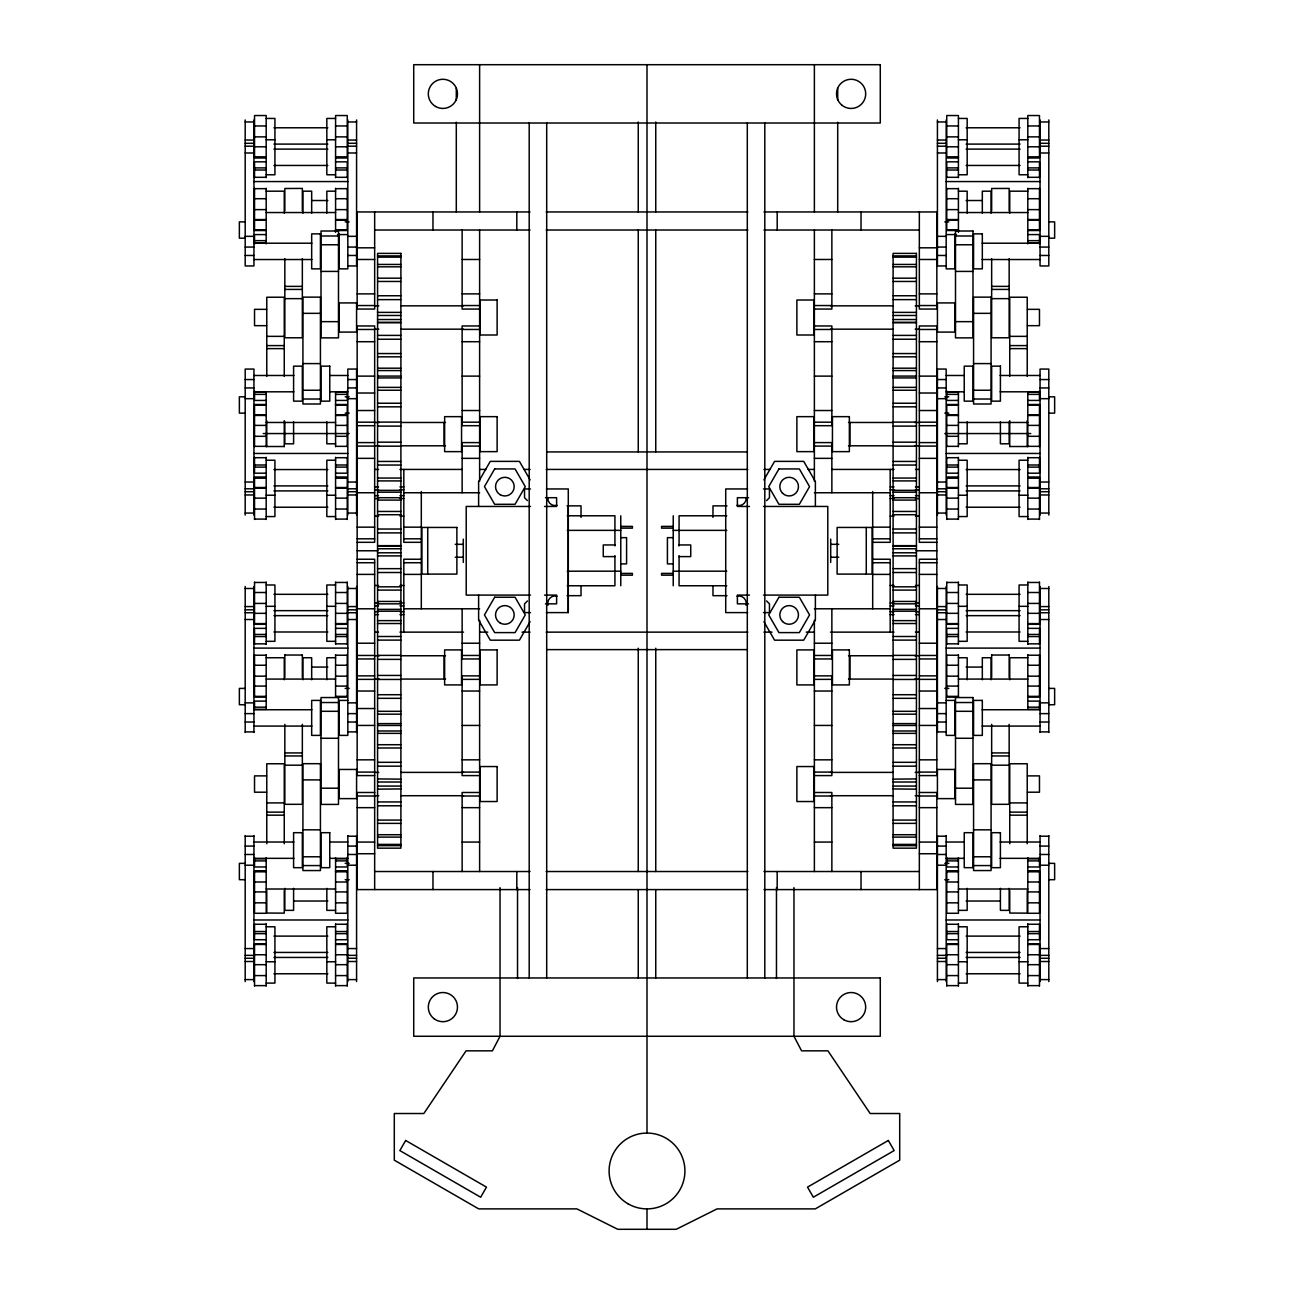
<?xml version="1.0" encoding="UTF-8"?>
<svg xmlns="http://www.w3.org/2000/svg" width="1294" height="1294" viewBox="0 0 1294 1294"><rect width="100%" height="100%" fill="white"/><g stroke="black" fill="none" stroke-linecap="round" stroke-linejoin="round"><path stroke-width="1.5" d="M546.408 612.596L568.276 612.596L568.276 488.954L546.408 488.954M530.119 621.654L519.428 640.174L490.28 640.174L478.618 619.972L478.618 595.094M763.881 479.896L774.572 461.376L803.72 461.376L815.382 481.578L815.382 506.455M527.451 600.934L524.539 603.845L524.539 612.596L530.491 612.596M766.549 500.616L769.461 497.705L769.461 488.954L763.509 488.954M266.192 118.45L274.926 118.45L274.926 174.771L266.192 174.771M335.583 118.45L326.832 118.45L326.832 174.771L335.583 174.771M958.417 118.45L967.168 118.45L967.168 174.771L958.417 174.771M1027.808 118.45L1019.074 118.45L1019.074 174.771L1027.808 174.771M245.197 121.96L253.947 121.96M347.827 121.96L356.578 121.96M937.422 121.96L946.173 121.96M1040.053 121.96L1048.803 121.96M254.53 125.955L266.192 125.955M335.583 125.955L347.245 125.955M946.755 125.955L958.417 125.955M1027.808 125.955L1039.47 125.955M273.924 127.782L327.851 127.782M966.149 127.782L1020.076 127.782M254.53 136.873L266.192 136.873M335.583 136.873L347.245 136.873M946.755 136.873L958.417 136.873M1027.808 136.873L1039.47 136.873M266.192 139.784L274.926 139.784M326.832 139.784L335.583 139.784M958.417 139.784L967.168 139.784M1019.074 139.784L1027.808 139.784M245.197 140.043L253.947 140.043M347.827 140.043L356.578 140.043M937.422 140.043L946.173 140.043M1040.053 140.043L1048.803 140.043M245.197 143.294L253.947 143.294M347.827 143.294L356.578 143.294M937.422 143.294L946.173 143.294M1040.053 143.294L1048.803 143.294M273.924 144.103L327.851 144.103M966.149 144.103L1020.076 144.103M245.197 146.19L253.947 146.19M347.827 146.19L356.578 146.19M937.422 146.19L946.173 146.19M1040.053 146.19L1048.803 146.19M254.53 146.804L266.192 146.804M335.583 146.804L347.245 146.804M946.755 146.804L958.417 146.804M1027.808 146.804L1039.47 146.804M273.924 149.117L327.851 149.117M966.149 149.117L1020.076 149.117M245.197 152.983L253.947 152.983M347.827 152.983L356.578 152.983M937.422 152.983L946.173 152.983M1040.053 152.983L1048.803 152.983M254.53 157.075L266.192 157.075M335.583 157.075L347.245 157.075M946.755 157.075L958.417 157.075M1027.808 157.075L1039.47 157.075M254.53 157.496L266.192 157.496M335.583 157.496L347.245 157.496M946.755 157.496L958.417 157.496M1027.808 157.496L1039.47 157.496M266.192 157.755L254.53 157.755L254.53 115.538L266.192 115.538L266.192 177.682M335.583 157.755L347.245 157.755L347.245 115.538L335.583 115.538L335.583 177.682M958.417 157.755L946.755 157.755L946.755 115.538L958.417 115.538L958.417 177.682M1027.808 157.755L1039.47 157.755L1039.47 115.538L1027.808 115.538L1027.808 177.682M266.192 161.831L254.53 161.831L254.53 177.682M335.583 161.831L347.245 161.831L347.245 177.682M958.417 161.831L946.755 161.831L946.755 177.682M1027.808 161.831L1039.47 161.831L1039.47 177.682M273.924 165.454L327.851 165.454M966.149 165.454L1020.076 165.454M254.53 167.896L266.192 167.896M335.583 167.896L347.245 167.896M946.755 167.896L958.417 167.896M1027.808 167.896L1039.47 167.896M254.53 170.015L266.192 170.015M335.583 170.015L347.245 170.015M946.755 170.015L958.417 170.015M1027.808 170.015L1039.47 170.015M254.53 177.31L266.192 177.31M335.583 177.31L347.245 177.31M946.755 177.31L958.417 177.31M1027.808 177.31L1039.47 177.31M253.947 181.564L347.827 181.564M946.173 181.564L1040.053 181.564M254.53 188.665L266.192 188.665M335.583 188.665L347.245 188.665M946.755 188.665L958.417 188.665M1027.808 188.665L1039.47 188.665M266.192 191.189L284.259 191.189L284.259 213.219M335.583 191.189L326.832 191.189L326.832 213.219M958.417 191.189L967.168 191.189L967.168 213.219M1027.808 191.189L1009.741 191.189L1009.741 213.219M254.53 198.71L266.192 198.71M335.583 198.71L347.245 198.71M946.755 198.71L958.417 198.71M1027.808 198.71L1039.47 198.71M311.87 200.521L327.851 200.521M966.149 200.521L982.13 200.521M254.53 209.628L266.192 209.628M335.583 209.628L347.245 209.628M946.755 209.628L958.417 209.628M1027.808 209.628L1039.47 209.628M530.039 211.957L357.16 211.957L357.16 309.056L374.662 309.056L374.662 211.957M546.181 211.957L747.819 211.957M763.961 211.957L936.84 211.957L936.84 309.056L919.338 309.056L919.338 211.957M266.192 212.54L335.583 212.54M958.417 212.54L1027.808 212.54M254.53 219.559L266.192 219.559M335.583 219.559L347.245 219.559M946.755 219.559L958.417 219.559M1027.808 219.559L1039.47 219.559M254.53 220.239L266.192 220.239M335.583 220.239L347.245 220.239M946.755 220.239L958.417 220.239M1027.808 220.239L1039.47 220.239M245.359 221.872L239.358 221.872L239.358 238.193L245.359 238.193M345.175 221.872L349.17 221.872M944.83 221.872L948.826 221.872M1048.641 221.872L1054.642 221.872L1054.642 238.193L1048.641 238.193M254.53 229.814L266.192 229.814M335.583 229.814L347.245 229.814M374.662 230.025L530.039 230.025M546.181 230.025L747.819 230.025M763.961 230.025L919.338 230.025M946.755 229.814L958.417 229.814M1027.808 229.814L1039.47 229.814M254.53 230.235L266.192 230.235M335.583 230.235L347.245 230.235M946.755 230.235L958.417 230.235M1027.808 230.235L1039.47 230.235M266.192 230.51L254.53 230.51L254.53 188.293M335.583 230.51L347.245 230.51L347.245 188.293M958.417 230.51L946.755 230.51L946.755 188.293M1027.808 230.51L1039.47 230.51L1039.47 188.293M266.192 234.586L254.53 234.586L254.53 244.113M337.524 234.586L347.245 234.586M946.755 234.586L956.476 234.586M1027.808 234.586L1039.47 234.586L1039.47 244.113M321.009 235.993L338.494 235.993M955.506 235.993L972.991 235.993M245.197 236.333L253.947 236.333M347.827 236.333L356.578 236.333M937.422 236.333L946.173 236.333M1040.053 236.333L1048.803 236.333M254.53 240.652L266.192 240.652M1027.808 240.652L1039.47 240.652M254.53 242.754L266.192 242.754M1027.808 242.754L1039.47 242.754M253.947 243.207L311.87 243.207M982.13 243.207L1040.053 243.207M321.009 244.776L338.494 244.76M955.506 244.776L972.991 244.76M245.197 247.073L253.947 247.073M347.827 247.073L356.578 247.073M937.422 247.073L946.173 247.073M1040.053 247.073L1048.803 247.073M357.16 247.817L374.662 247.817M919.338 247.817L936.84 247.817M245.197 255.468L253.947 255.468M347.827 255.468L356.578 255.468M937.422 255.468L946.173 255.468M1040.053 255.468L1048.803 255.468M377.573 255.905L400.897 255.905M893.103 255.905L916.427 255.905M377.573 257.15L400.897 257.15M893.103 257.15L916.427 257.15M253.947 259.528L311.87 259.528M357.16 259.479L374.662 259.479M462.136 259.479L479.621 259.479M814.379 259.479L831.864 259.479M919.338 259.479L936.84 259.479M982.13 259.528L1040.053 259.528M377.573 264.445L400.897 264.445M893.103 264.445L916.427 264.445M347.827 265.949L356.578 265.949L356.578 119.954M946.173 265.949L937.422 265.949L937.422 119.954M377.573 266.823L400.897 266.823M893.103 266.823L916.427 266.823M321.009 271.416L338.494 271.416M955.506 271.416L972.991 271.416M377.573 278.178L400.897 278.178M893.103 278.178L916.427 278.178M377.573 281.461L400.897 281.461M893.103 281.461L916.427 281.461M284.842 286.378L302.343 286.378M991.657 286.378L1009.158 286.378M284.842 289.419L302.343 289.419M991.657 289.419L1009.158 289.419M357.16 293.884L374.662 293.884M462.136 293.884L479.621 293.884M814.379 293.884L831.864 293.884M919.338 293.884L936.84 293.884M377.573 295.76L400.897 295.76M893.103 295.76L916.427 295.76M284.842 298.639L302.343 298.639M991.657 298.639L1009.158 298.639M377.573 299.626L400.897 299.626M893.103 299.626L916.427 299.626M357.16 305.546L374.662 305.546M462.136 305.546L479.621 305.546M814.379 305.546L831.864 305.546M919.338 305.546L936.84 305.546M374.726 305.837L378.77 305.837M400.962 305.837L463.495 305.837M830.505 305.837L893.038 305.837M915.23 305.837L919.274 305.837M479.621 309.056L462.136 309.056L462.136 230.025M814.379 309.056L831.864 309.056L831.864 230.025M266.596 309.347L254.53 309.347L254.53 325.667L266.596 325.667M1027.404 309.347L1039.47 309.347L1039.47 325.667L1027.404 325.667M377.573 312.388L400.897 312.388M893.103 312.388L916.427 312.388M302.925 313.342L320.427 313.342M973.573 313.342L991.075 313.342M377.573 315.477L400.897 315.477M893.103 315.477L916.427 315.477M377.573 319.537L400.897 319.537M893.103 319.537L916.427 319.537M321.009 321.656L338.494 321.656M955.506 321.656L972.991 321.656M377.573 322.4L400.897 322.4M893.103 322.4L916.427 322.4M377.573 322.627L400.897 322.627M893.103 322.627L916.427 322.627M479.621 325.959L462.136 325.959L462.136 425.694L479.621 425.694M814.379 325.959L831.864 325.959L831.864 425.694L814.379 425.694M374.726 329.177L378.77 329.177M400.962 329.177L463.495 329.177M830.505 329.177L893.038 329.177M915.23 329.177L919.274 329.177M357.16 329.469L374.662 329.469M462.136 329.469L479.621 329.469M814.379 329.469L831.864 329.469M919.338 329.469L936.84 329.469M377.573 335.389L400.897 335.389M893.103 335.389L916.427 335.389M266.774 336.359L284.259 336.359M1009.741 336.359L1027.226 336.359M377.573 339.238L400.897 339.238M893.103 339.238L916.427 339.238M357.16 341.713L374.662 341.713M462.136 341.713L479.621 341.713M814.379 341.713L831.864 341.713M919.338 341.713L936.84 341.713M266.774 345.595L284.259 345.595M1009.741 345.595L1027.226 345.595M266.774 348.62L284.259 348.62M1009.741 348.62L1027.226 348.62M377.573 353.553L400.897 353.553M893.103 353.553L916.427 353.553M377.573 356.837L400.897 356.837M893.103 356.837L916.427 356.837M302.925 363.598L320.427 363.598M973.573 363.598L991.075 363.598M377.573 368.192L400.897 368.192M893.103 368.192L916.427 368.192M377.573 370.569L400.897 370.569M893.103 370.569L916.427 370.569M253.947 375.486L293.9 375.486M329.857 375.486L347.827 375.486M946.173 375.486L964.143 375.486M1000.1 375.486L1040.053 375.486M357.16 376.117L374.662 376.117M377.573 376.085L400.897 376.085M462.136 376.117L479.621 376.117M814.379 376.117L831.864 376.117M893.103 376.085L916.427 376.085M919.338 376.117L936.84 376.117M377.573 377.929L400.897 377.929M893.103 377.929L916.427 377.929M245.197 379.546L253.947 379.546M347.827 379.546L356.578 379.546M937.422 379.546L946.173 379.546M1040.053 379.546L1048.803 379.546M377.573 387.375L400.897 387.375M893.103 387.375L916.427 387.375M245.197 387.941L253.947 387.941M347.827 387.941L356.578 387.941M937.422 387.941L946.173 387.941M1040.053 387.941L1048.803 387.941M302.925 390.238L320.427 390.254M377.573 390.238L400.897 390.238M893.103 390.238L916.427 390.238M973.573 390.254L991.075 390.238M253.947 391.807L293.9 391.807M329.857 391.807L347.827 391.807M946.173 391.807L964.143 391.807M1000.1 391.807L1040.053 391.807M254.53 392.26L266.192 392.26L266.192 446.721M347.245 392.26L335.583 392.26L335.583 446.721M946.755 392.26L958.417 392.26L958.417 446.721M1039.47 392.26L1027.808 392.26L1027.808 446.721M357.16 393.02L374.662 393.02M919.338 393.02L936.84 393.02M254.53 394.363L266.192 394.363M335.583 394.363L347.245 394.363M946.755 394.363L958.417 394.363M1027.808 394.363L1039.47 394.363M245.359 396.821L239.358 396.821L239.358 413.142L245.359 413.142M345.175 396.821L349.17 396.821M944.83 396.821L948.826 396.821M1048.641 396.821L1054.642 396.821L1054.642 413.142L1048.641 413.142M245.197 398.681L253.947 398.681M347.827 398.681L356.578 398.681M937.422 398.681L946.173 398.681M1040.053 398.681L1048.803 398.681M302.925 399.021L320.427 399.021M973.573 399.021L991.075 399.021M266.192 400.428L254.53 400.428L254.53 390.901M335.583 400.428L347.245 400.428L347.245 390.901M958.417 400.428L946.755 400.428L946.755 390.901M1027.808 400.428L1039.47 400.428L1039.47 390.901M377.573 403.227L400.897 403.227M893.103 403.227L916.427 403.227M266.192 404.504L254.53 404.504L254.53 446.721M335.583 404.504L347.245 404.504L347.245 446.721M958.417 404.504L946.755 404.504L946.755 446.721M1027.808 404.504L1039.47 404.504L1039.47 446.721M254.53 404.779L266.192 404.779M335.583 404.779L347.245 404.779M946.755 404.779L958.417 404.779M1027.808 404.779L1039.47 404.779M254.53 405.184L266.192 405.184M335.583 405.184L347.245 405.184M946.755 405.184L958.417 405.184M1027.808 405.184L1039.47 405.184M377.573 406.834L400.897 406.834M893.103 406.834L916.427 406.834M357.16 410.522L374.662 410.522M462.136 410.522L479.621 410.522M814.379 410.522L831.864 410.522M919.338 410.522L936.84 410.522M345.175 413.142L349.17 413.142M944.83 413.142L948.826 413.142M254.53 414.776L266.192 414.776M335.583 414.776L347.245 414.776M946.755 414.776L958.417 414.776M1027.808 414.776L1039.47 414.776M254.53 415.455L266.192 415.455M335.583 415.455L347.245 415.455M946.755 415.455L958.417 415.455M1027.808 415.455L1039.47 415.455M357.16 422.184L374.662 422.184M377.573 422.103L400.897 422.103M462.136 422.184L479.621 422.184M814.379 422.184L831.864 422.184M893.103 422.103L916.427 422.103M919.338 422.184L936.84 422.184M266.192 422.475L335.583 422.475M375.228 422.475L379.239 422.475M401.334 422.475L445.492 422.475M848.508 422.475L892.666 422.475M914.761 422.475L918.772 422.475M958.417 422.475L1027.808 422.475M254.53 425.386L266.192 425.386M335.583 425.386L347.245 425.386M946.755 425.386L958.417 425.386M1027.808 425.386L1039.47 425.386M357.16 425.694L374.662 425.694M919.338 425.694L936.84 425.694M377.573 426.114L400.897 426.114M893.103 426.114L916.427 426.114M263.264 433.555L349.17 433.555M944.83 433.555L1030.736 433.555M254.53 436.304L266.192 436.304M335.583 436.304L347.245 436.304M946.755 436.304L958.417 436.304M1027.808 436.304L1039.47 436.304M377.573 442.176L400.897 442.176M893.103 442.176L916.427 442.176M357.16 442.597L374.662 442.597M479.621 442.597L462.136 442.597L462.136 492.755M814.379 442.597L831.864 442.597L831.864 492.755M919.338 442.597L936.84 442.597M335.583 443.81L326.832 443.81L326.832 421.795M958.417 443.81L967.168 443.81L967.168 421.795M375.228 445.799L379.239 445.799M401.334 445.799L445.492 445.799M848.508 445.799L892.666 445.799M914.761 445.799L918.772 445.799M357.16 446.09L374.662 446.09M377.573 446.171L400.897 446.171M462.136 446.09L479.621 446.09M814.379 446.09L831.864 446.09M893.103 446.171L916.427 446.171M919.338 446.09L936.84 446.09M254.53 446.349L266.192 446.349M266.774 446.511L284.259 446.511M335.583 446.349L347.245 446.349M946.755 446.349L958.417 446.349M1009.741 446.511L1027.226 446.511M1027.808 446.349L1039.47 446.349M546.699 451.929L747.301 451.929M253.947 453.45L347.827 453.45M946.173 453.45L1040.053 453.45M254.53 457.704L266.192 457.704M335.583 457.704L347.245 457.704M946.755 457.704L958.417 457.704M1027.808 457.704L1039.47 457.704M357.16 458.351L374.662 458.351M462.136 458.351L479.621 458.351M814.379 458.351L831.864 458.351M919.338 458.351L936.84 458.351M266.192 460.227L274.926 460.227L274.926 516.565L266.192 516.565M335.583 460.227L326.832 460.227L326.832 516.565L335.583 516.565M958.417 460.227L967.168 460.227L967.168 516.565L958.417 516.565M1027.808 460.227L1019.074 460.227L1019.074 516.565L1027.808 516.565M377.573 461.44L400.897 461.44M893.103 461.44L916.427 461.44M254.53 464.999L266.192 464.999M335.583 464.999L347.245 464.999M377.573 465.047L400.897 465.047M893.103 465.047L916.427 465.047M946.755 464.999L958.417 464.999M1027.808 464.999L1039.47 464.999M254.53 467.118L266.192 467.118M335.583 467.118L347.245 467.118M946.755 467.118L958.417 467.118M1027.808 467.118L1039.47 467.118M374.662 469.431L378.544 469.431M399.927 469.431L462.136 469.431M479.751 469.431L485.8 469.431M524.086 469.431L530.119 469.431M546.246 469.431L747.754 469.431M763.881 469.431L769.914 469.431M808.2 469.431L814.249 469.431M831.864 469.431L894.073 469.431M915.456 469.431L919.338 469.431M273.924 469.56L327.851 469.56M966.149 469.56L1020.076 469.56M266.192 473.183L254.53 473.183L254.53 457.332M335.583 473.183L347.245 473.183L347.245 457.332M958.417 473.183L946.755 473.183L946.755 457.332M1027.808 473.183L1039.47 473.183L1039.47 457.332M266.192 477.243L254.53 477.243L254.53 519.476M335.583 477.243L347.245 477.243L347.245 519.476M958.417 477.243L946.755 477.243L946.755 519.476M1027.808 477.243L1039.47 477.243L1039.47 519.476M254.53 477.518L266.192 477.518M335.583 477.518L347.245 477.518M946.755 477.518L958.417 477.518M1027.808 477.518L1039.47 477.518M254.53 477.939L266.192 477.939M335.583 477.939L347.245 477.939M377.573 478.052L400.897 478.052M893.103 478.052L916.427 478.052M946.755 477.939L958.417 477.939M1027.808 477.939L1039.47 477.939M377.573 480.915L400.897 480.915M893.103 480.915L916.427 480.915M245.197 482.031L253.947 482.031M347.827 482.031L356.578 482.031M937.422 482.031L946.173 482.031M1040.053 482.031L1048.803 482.031M273.924 485.897L327.851 485.897M966.149 485.897L1020.076 485.897M374.662 486.916L378.544 486.916M399.927 486.916L403.809 486.916M890.191 486.916L894.073 486.916M915.456 486.916L919.338 486.916M254.53 487.514L266.192 487.514M335.583 487.514L347.245 487.514M946.755 487.514L958.417 487.514M1027.808 487.514L1039.47 487.514M254.53 488.21L266.192 488.21M335.583 488.21L347.245 488.21M946.755 488.21L958.417 488.21M1027.808 488.21L1039.47 488.21M245.197 488.808L253.947 488.808M347.827 488.808L356.578 488.808M937.422 488.808L946.173 488.808M1040.053 488.808L1048.803 488.808M530.491 488.954L524.539 488.954L524.539 497.705L527.451 500.616M747.592 488.954L725.724 488.954L725.724 612.596L747.592 612.596M374.662 489.828L378.544 489.828M399.927 489.828L403.809 489.828M890.191 489.828L894.073 489.828M915.456 489.828L919.338 489.828M377.573 490.345L400.897 490.345M893.103 490.345L916.427 490.345M273.924 490.911L327.851 490.911M966.149 490.911L1020.076 490.911M245.197 491.72L253.947 491.72M347.827 491.72L356.578 491.72M937.422 491.72L946.173 491.72M1040.053 491.72L1048.803 491.72M377.573 492.189L400.897 492.189M893.103 492.189L916.427 492.189M357.16 492.755L374.662 492.755M403.809 492.755L479.621 492.755M814.379 492.755L890.191 492.755M919.338 492.755L936.84 492.755M245.197 494.971L253.947 494.971M347.827 494.971L356.578 494.971M937.422 494.971L946.173 494.971M1040.053 494.971L1048.803 494.971M266.192 495.23L274.926 495.23M326.832 495.23L335.583 495.23M958.417 495.23L967.168 495.23M1019.074 495.23L1027.808 495.23M374.662 495.667L378.544 495.667M399.927 495.667L403.809 495.667M890.191 495.667L894.073 495.667M915.456 495.667L919.338 495.667M377.573 497.721L400.897 497.721M545.47 497.705L556.614 497.705L556.614 506.455L544.548 506.455M748.53 497.705L737.386 497.705L737.386 506.455L749.452 506.455M893.103 497.721L916.427 497.721M254.53 498.141L266.192 498.141M335.583 498.141L347.245 498.141M946.755 498.141L958.417 498.141M1027.808 498.141L1039.47 498.141M374.662 498.578L378.544 498.578M399.927 498.578L403.809 498.578M890.191 498.578L894.073 498.578M915.456 498.578L919.338 498.578M377.573 500.099L400.897 500.099M893.103 500.099L916.427 500.099M567.015 505.873L581.022 505.873L581.022 517.374M726.985 505.873L712.978 505.873L712.978 517.374M530.491 506.455L466.212 506.455L466.212 595.094L530.491 595.094M763.509 506.455L827.788 506.455L827.788 595.094L763.509 595.094M273.924 507.232L327.851 507.232M966.149 507.232L1020.076 507.232M254.53 509.043L266.192 509.043M335.583 509.043L347.245 509.043M946.755 509.043L958.417 509.043M1027.808 509.043L1039.47 509.043M377.573 511.453L400.897 511.453M893.103 511.453L916.427 511.453M245.197 513.055L253.947 513.055M347.827 513.055L356.578 513.055M937.422 513.055L946.173 513.055M1040.053 513.055L1048.803 513.055M377.573 514.721L400.897 514.721M893.103 514.721L916.427 514.721M567.273 515.788L614.925 515.788L614.925 545.922M726.727 515.788L679.075 515.788L679.075 545.922M374.662 516.08L378.544 516.08M399.927 516.08L403.809 516.08M890.191 516.08L894.073 516.08M915.456 516.08L919.338 516.08M254.53 519.088L266.192 519.088M335.583 519.088L347.245 519.088M946.755 519.088L958.417 519.088M1027.808 519.088L1039.47 519.088M620.764 526.399L632.426 526.399L632.426 528.146L620.764 528.146M673.236 526.399L661.574 526.399L661.574 528.146L673.236 528.146M357.16 527.159L374.662 527.159M403.809 527.159L421.31 527.159M872.69 527.159L890.191 527.159M919.338 527.159L936.84 527.159M377.573 529.036L400.897 529.036M893.103 529.036L916.427 529.036M567.273 530.362L620.764 530.362M673.236 530.362L726.727 530.362M377.573 532.885L400.897 532.885M893.103 532.885L916.427 532.885M620.764 537.657L626.587 537.657L626.587 563.893L620.764 563.893M673.236 537.657L667.413 537.657L667.413 563.893L673.236 563.893M357.16 538.822L374.662 538.822M403.809 538.822L421.31 538.822M872.69 538.822L890.191 538.822M919.338 538.822L936.84 538.822M357.16 542.315L374.662 542.315L374.662 325.959L357.16 325.959L357.16 775.591L374.662 775.591M421.31 542.315L403.809 542.315L403.809 469.431M872.69 542.315L890.191 542.315L890.191 469.431M936.84 542.315L919.338 542.315L919.338 325.959L936.84 325.959L936.84 775.591L919.338 775.591M455.229 544.321L463.301 544.321M830.699 544.321L838.771 544.321M614.925 544.952L603.263 544.952L603.263 556.614L614.925 556.614M679.075 544.952L690.737 544.952L690.737 556.614L679.075 556.614M377.573 545.664L400.897 545.664M893.103 545.664L916.427 545.664M377.573 545.874L400.897 545.874M893.103 545.874L916.427 545.874M377.573 548.753L400.897 548.753M893.103 548.753L916.427 548.753M357.16 550.775L378.01 550.775M915.99 550.775L936.84 550.775M377.573 552.797L400.897 552.797M893.103 552.797L916.427 552.797M377.573 555.902L400.897 555.902M893.103 555.902L916.427 555.902M455.229 557.229L463.301 557.229M830.699 557.229L838.771 557.229M357.16 559.234L374.662 559.234L374.662 889.593M421.31 559.234L403.809 559.234L403.809 632.135M872.69 559.234L890.191 559.234L890.191 632.135M936.84 559.234L919.338 559.234L919.338 889.593M357.16 562.728L374.662 562.728M403.809 562.728L421.31 562.728M872.69 562.728L890.191 562.728M919.338 562.728L936.84 562.728M377.573 568.664L400.897 568.664M893.103 568.664L916.427 568.664M567.273 571.188L620.764 571.188M673.236 571.188L726.727 571.188M377.573 572.514L400.897 572.514M893.103 572.514L916.427 572.514M620.764 573.404L632.426 573.404L632.426 575.167L620.764 575.167M673.236 573.404L661.574 573.404L661.574 575.167L673.236 575.167M357.16 574.39L374.662 574.39M403.809 574.39L421.31 574.39M872.69 574.39L890.191 574.39M919.338 574.39L936.84 574.39M254.53 582.462L266.192 582.462M335.583 582.462L347.245 582.462M946.755 582.462L958.417 582.462M1027.808 582.462L1039.47 582.462M266.192 584.985L274.926 584.985L274.926 641.323L266.192 641.323M335.583 584.985L326.832 584.985L326.832 641.323L335.583 641.323M958.417 584.985L967.168 584.985L967.168 641.323L958.417 641.323M1027.808 584.985L1019.074 584.985L1019.074 641.323L1027.808 641.323M374.662 585.47L378.544 585.47M399.927 585.47L403.809 585.47M890.191 585.47L894.073 585.47M915.456 585.47L919.338 585.47M567.273 585.761L614.925 585.761L614.925 555.644M726.727 585.761L679.075 585.761L679.075 555.644M377.573 586.829L400.897 586.829M893.103 586.829L916.427 586.829M245.197 588.495L253.947 588.495M347.827 588.495L356.578 588.495M937.422 588.495L946.173 588.495M1040.053 588.495L1048.803 588.495M377.573 590.096L400.897 590.096M893.103 590.096L916.427 590.096M254.53 592.506L266.192 592.506M335.583 592.506L347.245 592.506M946.755 592.506L958.417 592.506M1027.808 592.506L1039.47 592.506M273.924 594.318L327.851 594.318M966.149 594.318L1020.076 594.318M544.548 595.094L556.614 595.094L556.614 603.845L545.47 603.845M749.452 595.094L737.386 595.094L737.386 603.845L748.53 603.845M567.015 595.677L581.022 595.677L581.022 586.101M726.985 595.677L712.978 595.677L712.978 586.101M377.573 601.451L400.897 601.451M893.103 601.451L916.427 601.451M374.662 602.972L378.544 602.972M399.927 602.972L403.809 602.972M890.191 602.972L894.073 602.972M915.456 602.972L919.338 602.972M254.53 603.425L266.192 603.425M335.583 603.425L347.245 603.425M946.755 603.425L958.417 603.425M1027.808 603.425L1039.47 603.425M377.573 603.845L400.897 603.845M893.103 603.845L916.427 603.845M374.662 605.883L378.544 605.883M399.927 605.883L403.809 605.883M890.191 605.883L894.073 605.883M915.456 605.883L919.338 605.883M266.192 606.32L274.926 606.32M326.832 606.32L335.583 606.32M958.417 606.32L967.168 606.32M1019.074 606.32L1027.808 606.32M245.197 606.579L253.947 606.579M347.827 606.579L356.578 606.579M937.422 606.579L946.173 606.579M1040.053 606.579L1048.803 606.579M357.16 608.795L374.662 608.795M403.809 608.795L479.621 608.795M814.379 608.795L890.191 608.795M919.338 608.795L936.84 608.795M377.573 609.361L400.897 609.361M893.103 609.361L916.427 609.361M245.197 609.83L253.947 609.83M347.827 609.83L356.578 609.83M937.422 609.83L946.173 609.83M1040.053 609.83L1048.803 609.83M273.924 610.655L327.851 610.655M966.149 610.655L1020.076 610.655M377.573 611.205L400.897 611.205M893.103 611.205L916.427 611.205M374.662 611.722L378.544 611.722M399.927 611.722L403.809 611.722M890.191 611.722L894.073 611.722M915.456 611.722L919.338 611.722M245.197 612.741L253.947 612.741M347.827 612.741L356.578 612.741M763.509 612.596L769.461 612.596L769.461 603.845L766.549 600.934M937.422 612.741L946.173 612.741M1040.053 612.741L1048.803 612.741M254.53 613.34L266.192 613.34M335.583 613.34L347.245 613.34M946.755 613.34L958.417 613.34M1027.808 613.34L1039.47 613.34M374.662 614.634L378.544 614.634M399.927 614.634L403.809 614.634M890.191 614.634L894.073 614.634M915.456 614.634L919.338 614.634M273.924 615.653L327.851 615.653M966.149 615.653L1020.076 615.653M245.197 619.519L253.947 619.519M347.827 619.519L356.578 619.519M937.422 619.519L946.173 619.519M1040.053 619.519L1048.803 619.519M377.573 620.635L400.897 620.635M893.103 620.635L916.427 620.635M254.53 623.611L266.192 623.611M335.583 623.611L347.245 623.611M377.573 623.514L400.897 623.514M893.103 623.514L916.427 623.514M946.755 623.611L958.417 623.611M1027.808 623.611L1039.47 623.611M254.53 624.032L266.192 624.032M335.583 624.032L347.245 624.032M946.755 624.032L958.417 624.032M1027.808 624.032L1039.47 624.032M266.192 624.306L254.53 624.306L254.53 582.074M335.583 624.306L347.245 624.306L347.245 582.074M958.417 624.306L946.755 624.306L946.755 582.074M1027.808 624.306L1039.47 624.306L1039.47 582.074M266.192 628.366L254.53 628.366L254.53 644.234M335.583 628.366L347.245 628.366L347.245 644.234M958.417 628.366L946.755 628.366L946.755 644.234M1027.808 628.366L1039.47 628.366L1039.47 644.234M273.924 631.99L327.851 631.99M966.149 631.99L1020.076 631.99M374.662 632.135L378.544 632.135M399.927 632.135L463.543 632.135M479.621 632.135L487.806 632.135M521.983 632.135L530.119 632.135M546.181 632.135L747.819 632.135M763.881 632.135L772.017 632.135M806.194 632.135L814.379 632.135M830.457 632.135L894.073 632.135M915.456 632.135L919.338 632.135M254.53 634.448L266.192 634.448M335.583 634.448L347.245 634.448M946.755 634.448L958.417 634.448M1027.808 634.448L1039.47 634.448M254.53 636.551L266.192 636.551M335.583 636.551L347.245 636.551M377.573 636.502L400.897 636.502M893.103 636.502L916.427 636.502M946.755 636.551L958.417 636.551M1027.808 636.551L1039.47 636.551M377.573 640.109L400.897 640.109M893.103 640.109L916.427 640.109M357.16 643.215L374.662 643.215M462.136 643.215L479.621 643.215M814.379 643.215L831.864 643.215M919.338 643.215L936.84 643.215M254.53 643.846L266.192 643.846M335.583 643.846L347.245 643.846M946.755 643.846L958.417 643.846M1027.808 643.846L1039.47 643.846M253.947 648.1L347.827 648.1M946.173 648.1L1040.053 648.1M546.699 649.62L747.301 649.62M284.842 655.039L302.343 655.039M991.657 655.039L1009.158 655.039M254.53 655.217L266.192 655.217M335.583 655.217L347.245 655.217M377.573 655.379L400.897 655.379M893.103 655.379L916.427 655.379M946.755 655.217L958.417 655.217M1027.808 655.217L1039.47 655.217M357.16 655.46L374.662 655.46M462.136 655.46L479.621 655.46M814.379 655.46L831.864 655.46M919.338 655.46L936.84 655.46M375.228 655.751L379.239 655.751M401.334 655.751L445.492 655.751M848.508 655.751L892.666 655.751M914.761 655.751L918.772 655.751M266.192 657.74L284.259 657.74L284.259 679.754M335.583 657.74L326.832 657.74L326.832 679.754M958.417 657.74L967.168 657.74L967.168 679.754M1027.808 657.74L1009.741 657.74L1009.741 679.754M357.16 658.953L374.662 658.953M479.621 658.953L462.136 658.953L462.136 608.795M814.379 658.953L831.864 658.953L831.864 608.795M919.338 658.953L936.84 658.953M377.573 659.374L400.897 659.374M893.103 659.374L916.427 659.374M254.53 665.245L266.192 665.245M335.583 665.245L347.245 665.245M946.755 665.245L958.417 665.245M1027.808 665.245L1039.47 665.245M311.87 667.073L327.851 667.073M966.149 667.073L982.13 667.073M377.573 675.436L400.897 675.436M893.103 675.436L916.427 675.436M357.16 675.872L374.662 675.872M479.621 675.872L462.136 675.872L462.136 775.591L479.621 775.591M814.379 675.872L831.864 675.872L831.864 775.591L814.379 775.591M919.338 675.872L936.84 675.872M254.53 676.164L266.192 676.164M335.583 676.164L347.245 676.164M946.755 676.164L958.417 676.164M1027.808 676.164L1039.47 676.164M266.192 679.075L335.583 679.075M375.228 679.075L379.239 679.075M401.334 679.075L445.492 679.075M848.508 679.075L892.666 679.075M914.761 679.075L918.772 679.075M958.417 679.075L1027.808 679.075M357.16 679.366L374.662 679.366M377.573 679.447L400.897 679.447M462.136 679.366L479.621 679.366M814.379 679.366L831.864 679.366M893.103 679.447L916.427 679.447M919.338 679.366L936.84 679.366M254.53 686.095L266.192 686.095M335.583 686.095L347.245 686.095M946.755 686.095L958.417 686.095M1027.808 686.095L1039.47 686.095M245.359 688.408L239.358 688.408L239.358 704.729L245.359 704.729M345.175 688.408L349.17 688.408M944.83 688.408L948.826 688.408M1048.641 688.408L1054.642 688.408L1054.642 704.729L1048.641 704.729M357.16 691.028L374.662 691.028M462.136 691.028L479.621 691.028M814.379 691.028L831.864 691.028M919.338 691.028L936.84 691.028M377.573 694.716L400.897 694.716M893.103 694.716L916.427 694.716M254.53 696.366L266.192 696.366M335.583 696.366L347.245 696.366M946.755 696.366L958.417 696.366M1027.808 696.366L1039.47 696.366M266.192 697.045L254.53 697.045L254.53 654.829M1027.808 697.045L1039.47 697.045L1039.47 654.829M377.573 698.323L400.897 698.323M893.103 698.323L916.427 698.323M347.827 700.41L339.077 700.41L339.077 735.396L347.827 735.396L347.827 586.489M946.173 700.41L954.923 700.41L954.923 735.396L946.173 735.396L946.173 586.489M266.192 701.122L254.53 701.122L254.53 709.306L266.192 709.306L266.192 654.829M1027.808 701.122L1039.47 701.122L1039.47 709.306L1027.808 709.306L1027.808 654.829M321.009 702.529L338.494 702.529M955.506 702.529L972.991 702.529M245.197 702.868L253.947 702.868M347.827 702.868L356.578 702.868M937.422 702.868L946.173 702.868M1040.053 702.868L1048.803 702.868M254.53 707.187L266.192 707.187M1027.808 707.187L1039.47 707.187M357.16 708.53L374.662 708.53M919.338 708.53L936.84 708.53M253.947 709.743L311.87 709.743M982.13 709.743L1040.053 709.743M321.009 711.296L338.494 711.312M377.573 711.312L400.897 711.312M893.103 711.312L916.427 711.312M955.506 711.296L972.991 711.312M245.197 713.625L253.947 713.625M347.827 713.625L356.578 713.625M937.422 713.625L946.173 713.625M1040.053 713.625L1048.803 713.625M377.573 714.175L400.897 714.175M893.103 714.175L916.427 714.175M245.197 722.02L253.947 722.02M347.827 722.02L356.578 722.02M937.422 722.02L946.173 722.02M1040.053 722.02L1048.803 722.02M377.573 723.621L400.897 723.621M893.103 723.621L916.427 723.621M357.16 725.433L374.662 725.433M377.573 725.465L400.897 725.465M462.136 725.433L479.621 725.433M814.379 725.433L831.864 725.433M893.103 725.465L916.427 725.465M919.338 725.433L936.84 725.433M253.947 726.08L311.87 726.08M982.13 726.08L1040.053 726.08M377.573 730.981L400.897 730.981M893.103 730.981L916.427 730.981M245.197 731.903L253.947 731.903M347.827 731.903L356.578 731.903M937.422 731.903L946.173 731.903M1040.053 731.903L1048.803 731.903M377.573 733.358L400.897 733.358M893.103 733.358L916.427 733.358M321.009 738.276L338.494 738.276M955.506 738.276L972.991 738.276M377.573 744.713L400.897 744.713M893.103 744.713L916.427 744.713M377.573 747.997L400.897 747.997M893.103 747.997L916.427 747.997M284.842 752.93L302.343 752.93M991.657 752.93L1009.158 752.93M284.842 755.955L302.343 755.955M991.657 755.955L1009.158 755.955M357.16 759.837L374.662 759.837M462.136 759.837L479.621 759.837M814.379 759.837L831.864 759.837M919.338 759.837L936.84 759.837M377.573 762.312L400.897 762.312M893.103 762.312L916.427 762.312M284.842 765.191L302.343 765.191M991.657 765.191L1009.158 765.191M377.573 766.161L400.897 766.161M893.103 766.161L916.427 766.161M357.16 772.097L374.662 772.097M462.136 772.097L479.621 772.097M814.379 772.097L831.864 772.097M919.338 772.097L936.84 772.097M374.726 772.389L378.77 772.389M400.962 772.389L463.495 772.389M830.505 772.389L893.038 772.389M915.23 772.389L919.274 772.389M266.596 775.882L254.53 775.882L254.53 792.203L266.596 792.203M1027.404 775.882L1039.47 775.882L1039.47 792.203L1027.404 792.203M377.573 778.923L400.897 779.15M893.103 779.15L916.427 778.923M302.925 779.894L320.427 779.894M973.573 779.894L991.075 779.894M377.573 782.013L400.897 782.013M893.103 782.013L916.427 782.013M377.573 786.073L400.897 786.073M893.103 786.073L916.427 786.073M321.009 788.208L338.494 788.208M955.506 788.208L972.991 788.208M377.573 789.162L400.897 788.936M893.103 788.936L916.427 789.162M374.662 792.494L357.16 792.494L357.16 889.593L530.039 889.593M479.621 792.494L462.136 792.494L462.136 871.525M814.379 792.494L831.864 792.494L831.864 871.525M919.338 792.494L936.84 792.494L936.84 889.593L763.961 889.593M374.726 795.713L378.77 795.713M400.962 795.713L463.495 795.713M830.505 795.713L893.038 795.713M915.23 795.713L919.274 795.713M357.16 796.004L374.662 796.004M462.136 796.004L479.621 796.004M814.379 796.004L831.864 796.004M919.338 796.004L936.84 796.004M377.573 801.94L400.897 801.94M893.103 801.94L916.427 801.94M266.774 802.911L284.259 802.911M1009.741 802.911L1027.226 802.911M377.573 805.79L400.897 805.79M893.103 805.79L916.427 805.79M357.16 807.666L374.662 807.666M462.136 807.666L479.621 807.666M814.379 807.666L831.864 807.666M919.338 807.666L936.84 807.666M266.774 812.131L284.259 812.131M1009.741 812.131L1027.226 812.131M266.774 815.171L284.259 815.171M1009.741 815.171L1027.226 815.171M377.573 820.089L400.897 820.089M893.103 820.089L916.427 820.089M377.573 823.372L400.897 823.372M893.103 823.372L916.427 823.372M302.925 829.826L320.427 829.826M973.573 829.826L991.075 829.826M377.573 834.727L400.897 834.727M893.103 834.727L916.427 834.727M245.197 836.199L253.947 836.199M347.827 836.199L356.578 836.199M937.422 836.199L946.173 836.199M1040.053 836.199L1048.803 836.199M377.573 837.105L400.897 837.105M893.103 837.105L916.427 837.105M253.947 842.022L293.9 842.022M329.857 842.022L347.827 842.022M357.16 842.071L374.662 842.071M462.136 842.071L479.621 842.071M814.379 842.071L831.864 842.071M919.338 842.071L936.84 842.071M946.173 842.022L964.143 842.022M1000.1 842.022L1040.053 842.022M377.573 844.4L400.897 844.4M893.103 844.4L916.427 844.4M377.573 845.645L400.897 845.645M893.103 845.645L916.427 845.645M245.197 846.082L253.947 846.082M347.827 846.082L356.578 846.082M937.422 846.082L946.173 846.082M1040.053 846.082L1048.803 846.082M357.16 853.733L374.662 853.733M919.338 853.733L936.84 853.733M245.197 854.477L253.947 854.477M347.827 854.477L356.578 854.477M937.422 854.477L946.173 854.477M1040.053 854.477L1048.803 854.477M302.925 856.79L320.427 856.774M973.573 856.79L991.075 856.774M253.947 858.343L293.9 858.343M329.857 858.343L347.827 858.343M946.173 858.343L964.143 858.343M1000.1 858.343L1040.053 858.343M254.53 858.795L266.192 858.795M335.583 858.795L347.245 858.795M946.755 858.795L958.417 858.795M1027.808 858.795L1039.47 858.795M254.53 860.898L266.192 860.898M335.583 860.898L347.245 860.898M946.755 860.898L958.417 860.898M1027.808 860.898L1039.47 860.898M245.359 863.357L239.358 863.357L239.358 879.694L245.359 879.694M345.175 863.357L349.17 863.357M944.83 863.357L948.826 863.357M1048.641 863.357L1054.642 863.357L1054.642 879.694L1048.641 879.694M245.197 865.217L253.947 865.217M347.827 865.217L356.578 865.217M937.422 865.217L946.173 865.217M1040.053 865.217L1048.803 865.217M302.925 865.573L320.427 865.573M973.573 865.573L991.075 865.573M266.192 866.964L254.53 866.964L254.53 857.437M335.583 866.964L347.245 866.964L347.245 857.437M958.417 866.964L946.755 866.964L946.755 857.437M1027.808 866.964L1039.47 866.964L1039.47 857.437M266.192 871.04L254.53 871.04L254.53 913.273L266.192 913.273L266.192 857.647M335.583 871.04L347.245 871.04L347.245 913.273L335.583 913.273L335.583 857.647M958.417 871.04L946.755 871.04L946.755 913.273L958.417 913.273L958.417 857.647M1027.808 871.04L1039.47 871.04L1039.47 913.273L1027.808 913.273L1027.808 857.647M254.53 871.315L266.192 871.315M335.583 871.315L347.245 871.315M946.755 871.315L958.417 871.315M1027.808 871.315L1039.47 871.315M374.662 871.525L530.039 871.525M546.181 871.525L747.819 871.525M763.961 871.525L919.338 871.525M254.53 871.735L266.192 871.735M335.583 871.735L347.245 871.735M946.755 871.735L958.417 871.735M1027.808 871.735L1039.47 871.735M345.175 879.694L349.17 879.694M944.83 879.694L948.826 879.694M254.53 881.99L266.192 881.99M335.583 881.99L347.245 881.99M946.755 881.99L958.417 881.99M1027.808 881.99L1039.47 881.99M266.192 889.01L335.583 889.01M958.417 889.01L1027.808 889.01M546.181 889.593L747.819 889.593M254.53 891.922L266.192 891.922M335.583 891.922L347.245 891.922M946.755 891.922L958.417 891.922M1027.808 891.922L1039.47 891.922M293.9 901.028L327.851 901.028M966.149 901.028L1000.1 901.028M254.53 902.84L266.192 902.84M335.583 902.84L347.245 902.84M946.755 902.84L958.417 902.84M1027.808 902.84L1039.47 902.84M335.583 910.361L326.832 910.361L326.832 888.331M958.417 910.361L967.168 910.361L967.168 888.331M253.947 919.985L347.827 919.985M946.173 919.985L1040.053 919.985M254.53 924.256L266.192 924.256M335.583 924.256L347.245 924.256M946.755 924.256L958.417 924.256M1027.808 924.256L1039.47 924.256M266.192 926.779L274.926 926.779L274.926 983.1L266.192 983.1M335.583 926.779L326.832 926.779L326.832 983.1L335.583 983.1M958.417 926.779L967.168 926.779L967.168 983.1L958.417 983.1M1027.808 926.779L1019.074 926.779L1019.074 983.1L1027.808 983.1M254.53 931.534L266.192 931.534M335.583 931.534L347.245 931.534M946.755 931.534L958.417 931.534M1027.808 931.534L1039.47 931.534M254.53 933.653L266.192 933.653M335.583 933.653L347.245 933.653M946.755 933.653L958.417 933.653M1027.808 933.653L1039.47 933.653M273.924 936.112L327.851 936.112M966.149 936.112L1020.076 936.112M266.192 939.719L254.53 939.719L254.53 923.867M335.583 939.719L347.245 939.719L347.245 923.867M958.417 939.719L946.755 939.719L946.755 923.867M1027.808 939.719L1039.47 939.719L1039.47 923.867M266.192 943.795L254.53 943.795L254.53 986.012M335.583 943.795L347.245 943.795L347.245 986.012M958.417 943.795L946.755 943.795L946.755 986.012M1027.808 943.795L1039.47 943.795L1039.47 986.012M254.53 944.474L266.192 944.474M335.583 944.474L347.245 944.474M946.755 944.474L958.417 944.474M1027.808 944.474L1039.47 944.474M245.197 948.567L253.947 948.567M347.827 948.567L356.578 948.567M937.422 948.567L946.173 948.567M1040.053 948.567L1048.803 948.567M273.924 952.433L327.851 952.433M966.149 952.433L1020.076 952.433M254.53 954.746L266.192 954.746M335.583 954.746L347.245 954.746M946.755 954.746L958.417 954.746M1027.808 954.746L1039.47 954.746M245.197 955.36L253.947 955.36M347.827 955.36L356.578 955.36M937.422 955.36L946.173 955.36M1040.053 955.36L1048.803 955.36M273.924 957.447L327.851 957.447M966.149 957.447L1020.076 957.447M245.197 958.256L253.947 958.256M347.827 958.256L356.578 958.256M937.422 958.256L946.173 958.256M1040.053 958.256L1048.803 958.256M245.197 961.507L253.947 961.507M347.827 961.507L356.578 961.507M937.422 961.507L946.173 961.507M1040.053 961.507L1048.803 961.507M266.192 961.765L274.926 961.765M326.832 961.765L335.583 961.765M958.417 961.765L967.168 961.765M1019.074 961.765L1027.808 961.765M254.53 964.677L266.192 964.677M335.583 964.677L347.245 964.677M946.755 964.677L958.417 964.677M1027.808 964.677L1039.47 964.677M273.924 973.767L327.851 973.767M966.149 973.767L1020.076 973.767M254.53 975.595L266.192 975.595M335.583 975.595L347.245 975.595M946.755 975.595L958.417 975.595M1027.808 975.595L1039.47 975.595M245.197 979.607L253.947 979.607M347.827 979.607L356.578 979.607M937.422 979.607L946.173 979.607M1040.053 979.607L1048.803 979.607M254.53 985.624L266.192 985.624M335.583 985.624L347.245 985.624M946.755 985.624L958.417 985.624M1027.808 985.624L1039.47 985.624M763.881 621.654L774.572 640.174L803.72 640.174L815.382 619.972L815.382 595.094M530.119 479.896L519.428 461.376L490.28 461.376L478.618 481.578L478.618 506.455M1048.803 119.954L1048.803 265.949L1040.053 265.949L1040.053 119.954M1048.803 515.061L1048.803 369.065L1040.053 369.065L1040.053 515.061M1048.803 586.489L1048.803 732.485M1048.803 835.601L1048.803 981.596M1040.053 586.489L1040.053 732.485M1040.053 835.601L1040.053 981.596M1027.808 188.293L1027.808 243.903M1027.808 457.332L1027.808 519.476M1027.808 582.074L1027.808 644.234M1027.808 923.867L1027.808 986.012M1027.226 376.376L1027.226 297.232L1009.741 297.232L1009.741 376.376M1027.226 420.679L1027.226 446.592M1027.226 843.753L1027.226 763.767L1009.741 763.767L1009.741 843.753M1027.226 890.515L1027.226 913.143L1009.741 913.046L1009.741 890.515M1009.741 420.679L1009.741 446.592M1009.158 211.035L1009.158 188.423L991.657 188.503L991.657 211.035M1009.158 258.638L1009.158 337.783L991.657 337.783L991.657 258.638M1009.158 421.795L1009.158 443.81L1000.408 443.81L1000.408 421.795M1009.158 654.958L1009.158 677.571M1009.158 724.333L1009.158 804.318L991.657 804.318L991.657 724.333M1009.158 888.331L1009.158 910.361L1000.408 910.361L1000.408 888.331M991.657 654.958L991.657 677.571M991.075 213.219L991.075 191.189L982.324 191.189L982.324 213.219M991.075 679.754L991.075 657.74L982.324 657.74L982.324 679.754M958.417 188.293L958.417 232.322M958.417 457.332L958.417 519.476M958.417 582.074L958.417 644.234M958.417 654.829L958.417 697.045L946.755 697.045L946.755 654.829M958.417 923.867L958.417 986.012M954.923 233.874L954.923 268.861L946.173 268.861L946.173 119.954M946.173 515.061L946.173 369.065L937.422 369.065L937.422 515.061M946.173 835.601L946.173 981.596M937.422 586.489L937.422 732.485M937.422 835.601L937.422 981.596M872.69 491.526L872.69 608.795M866.268 527.451L866.268 574.099M861.028 211.957L861.028 230.025M861.028 871.525L861.028 889.593M849.948 422.475L849.948 445.799M849.948 655.751L849.948 679.075M837.703 88.332L837.703 100.285M837.703 122.218L837.703 211.957M830.699 539.113L830.699 562.437M814.379 64.7L814.379 211.957M814.379 230.025L814.379 481.287M814.379 620.279L814.379 871.525M793.966 887.587L793.966 1036.268L801.584 1050.841L827.934 1050.841L870.166 1113.519L899.702 1113.519L899.702 1160.168L815.317 1208.887L717.086 1208.887L676.212 1229.3L617.788 1229.3L576.914 1208.887L478.683 1208.887L394.298 1160.168L394.298 1113.519L423.834 1113.519L466.066 1050.841L492.416 1050.841L500.034 1036.268L500.034 887.587M777.193 211.957L777.193 230.025M777.193 871.525L777.193 889.593M776.465 887.587L776.465 978.426M764.803 123.011L764.803 977.957M747.301 123.011L747.301 977.957M673.236 515.788L673.236 585.761M655.751 122.008L655.751 211.957M655.751 230.025L655.751 451.929M655.751 648.229L655.751 871.525M655.751 889.593L655.751 978.005M647 64.7L647 1133.075M647 1208.887L647 1229.3M638.249 122.008L638.249 211.957M638.249 230.025L638.249 451.929M638.249 648.229L638.249 871.525M638.249 889.593L638.249 978.005M620.764 515.788L620.764 585.761M568.276 506.455L568.276 612.596M546.699 123.011L546.699 977.957M529.197 123.011L529.197 977.957M517.535 887.587L517.535 978.426M516.807 211.957L516.807 230.025M516.807 871.525L516.807 889.593M479.621 64.7L479.621 211.957M479.621 230.025L479.621 481.287M479.621 620.279L479.621 871.525M463.301 539.113L463.301 562.437M456.297 88.332L456.297 100.285M456.297 122.218L456.297 211.957M444.052 422.475L444.052 445.799M444.052 655.751L444.052 679.075M432.972 211.957L432.972 230.025M432.972 871.525L432.972 889.593M427.732 527.451L427.732 574.099M421.31 491.526L421.31 608.795M356.578 515.061L356.578 369.065L347.827 369.065L347.827 515.061M356.578 586.489L356.578 732.485M356.578 835.601L356.578 981.596M347.827 119.954L347.827 268.861L339.077 268.861L339.077 233.874M347.827 835.601L347.827 981.596M347.245 654.829L347.245 697.045L335.583 697.045L335.583 654.829M335.583 188.293L335.583 232.322M335.583 457.332L335.583 519.476M335.583 582.074L335.583 644.234M335.583 923.867L335.583 986.012M311.676 213.219L311.676 191.189L302.925 191.189L302.925 213.219M311.676 679.754L311.676 657.74L302.925 657.74L302.925 679.754M302.343 211.035L302.343 188.423L284.842 188.503L284.842 211.035M302.343 258.638L302.343 337.783L284.842 337.783L284.842 258.638M302.343 654.958L302.343 677.571M302.343 724.333L302.343 804.318L284.842 804.318L284.842 724.333M293.592 421.795L293.592 443.81L284.842 443.81L284.842 421.795M293.592 888.331L293.592 910.361L284.842 910.361L284.842 888.331M284.842 654.958L284.842 677.571M284.259 376.376L284.259 297.232L266.774 297.232L266.774 376.376M284.259 420.679L284.259 446.592M284.259 843.753L284.259 763.767L266.774 763.767L266.774 843.753M284.259 890.515L284.259 913.143L266.774 913.046L266.774 890.515M266.774 420.679L266.774 446.592M266.192 188.293L266.192 243.903M266.192 457.332L266.192 519.476M266.192 582.074L266.192 644.234M266.192 923.867L266.192 986.012M253.947 119.954L253.947 265.949L245.197 265.949L245.197 119.954M253.947 515.061L253.947 369.065L245.197 369.065L245.197 515.061M253.947 586.489L253.947 732.485M253.947 835.601L253.947 981.596M245.197 586.489L245.197 732.485M245.197 835.601L245.197 981.596M548.025 605.155A7.295 7.295 0 0 1 556.954 596.227M556.954 505.339A7.295 7.295 0 0 1 547.783 498.287M737.046 596.227A7.295 7.295 0 0 1 745.975 605.155M746.217 498.287A7.295 7.295 0 0 1 737.046 505.339M494.648 468.946L484.441 486.625L494.648 504.304L515.061 504.304L525.267 486.625L515.061 468.946L494.648 468.946M494.648 597.246L484.441 614.925L494.648 632.604L515.061 632.604L525.267 614.925L515.061 597.246L494.648 597.246M778.939 468.946L768.733 486.625L778.939 504.304L799.352 504.304L809.559 486.625L799.352 468.946L778.939 468.946M405.669 1140.467L399.846 1150.576L480.656 1197.225L486.479 1187.132L405.669 1140.467M778.939 597.246L768.733 614.925L778.939 632.604L799.352 632.604L809.559 614.925L799.352 597.246L778.939 597.246M888.331 1140.467L807.521 1187.132L813.344 1197.225L894.154 1150.576L888.331 1140.467M880.276 64.7L413.724 64.7L413.724 123.011L880.276 123.011L880.276 64.7M338.494 231.011L321.009 231.011L321.009 337.863L338.494 337.863L338.494 231.011M972.991 231.011L955.506 231.011L955.506 337.863L972.991 337.863L972.991 231.011M320.427 233.874L311.676 233.874L311.676 268.861L320.427 268.861L320.427 233.874M982.324 233.874L973.573 233.874L973.573 268.861L982.324 268.861L982.324 233.874M400.897 253.381L377.573 253.381L377.573 848.168L400.897 848.168L400.897 253.381M916.427 253.381L893.103 253.381L893.103 848.168L916.427 848.168L916.427 253.381M320.427 297.135L302.925 297.135L302.925 404.003L320.427 404.003L320.427 297.135M991.075 297.135L973.573 297.135L973.573 404.003L991.075 404.003L991.075 297.135M497.122 300.014L480.22 300.014L480.22 335L497.122 335L497.122 300.014M813.78 300.014L796.878 300.014L796.878 335L813.78 335L813.78 300.014M356.578 302.925L339.077 302.925L339.077 332.089L356.578 332.089L356.578 302.925M954.923 302.925L937.422 302.925L937.422 332.089L954.923 332.089L954.923 302.925M302.343 366.153L293.592 366.153L293.592 401.14L302.343 401.14L302.343 366.153M329.76 366.153L321.009 366.153L321.009 401.14L329.76 401.14L329.76 366.153M972.991 366.153L964.24 366.153L964.24 401.14L972.991 401.14L972.991 366.153M1000.408 366.153L991.657 366.153L991.657 401.14L1000.408 401.14L1000.408 366.153M461.554 416.652L444.635 416.652L444.635 451.638L461.554 451.638L461.554 416.652M497.122 416.652L480.22 416.652L480.22 451.638L497.122 451.638L497.122 416.652M813.78 416.652L796.878 416.652L796.878 451.638L813.78 451.638L813.78 416.652M849.365 416.652L832.446 416.652L832.446 451.638L849.365 451.638L849.365 416.652M456.879 527.451L421.893 527.451L421.893 574.099L456.879 574.099L456.879 527.451M872.107 527.451L837.121 527.451L837.121 574.099L872.107 574.099L872.107 527.451M461.554 649.912L444.635 649.912L444.635 684.914L461.554 684.914L461.554 649.912M497.122 649.912L480.22 649.912L480.22 684.914L497.122 684.914L497.122 649.912M813.78 649.912L796.878 649.912L796.878 684.914L813.78 684.914L813.78 649.912M849.365 649.912L832.446 649.912L832.446 684.914L849.365 684.914L849.365 649.912M338.494 697.547L321.009 697.547L321.009 804.415L338.494 804.415L338.494 697.547M972.991 697.547L955.506 697.547L955.506 804.415L972.991 804.415L972.991 697.547M320.427 700.41L311.676 700.41L311.676 735.396L320.427 735.396L320.427 700.41M982.324 700.41L973.573 700.41L973.573 735.396L982.324 735.396L982.324 700.41M320.427 763.686L302.925 763.686L302.925 870.555L320.427 870.555L320.427 763.686M991.075 763.686L973.573 763.686L973.573 870.555L991.075 870.555L991.075 763.686M497.122 766.549L480.22 766.549L480.22 801.536L497.122 801.536L497.122 766.549M813.78 766.549L796.878 766.549L796.878 801.536L813.78 801.536L813.78 766.549M356.578 769.461L339.077 769.461L339.077 798.624L356.578 798.624L356.578 769.461M954.923 769.461L937.422 769.461L937.422 798.624L954.923 798.624L954.923 769.461M302.343 832.689L293.592 832.689L293.592 867.676L302.343 867.676L302.343 832.689M329.76 832.689L321.009 832.689L321.009 867.676L329.76 867.676L329.76 832.689M972.991 832.689L964.24 832.689L964.24 867.676L972.991 867.676L972.991 832.689M1000.408 832.689L991.657 832.689L991.657 867.676L1000.408 867.676L1000.408 832.689M880.276 977.957L413.724 977.957L413.724 1036.268L880.276 1036.268L880.276 977.957M500.196 494.712A9.333 9.333 0 0 0 514.187 486.625A9.333 9.333 0 0 0 500.196 478.554A9.333 9.333 0 0 0 500.196 494.712M500.196 623.012A9.333 9.333 0 0 0 514.187 614.925A9.333 9.333 0 0 0 500.196 606.837A9.333 9.333 0 0 0 500.196 623.012M628.043 1203.808A37.914 37.914 0 0 0 684.914 1170.989A37.914 37.914 0 0 0 628.043 1138.154A37.914 37.914 0 0 0 628.043 1203.808M434.008 1018.669A14.574 14.574 0 0 0 457.348 1009.013A14.574 14.574 0 0 0 437.307 993.646A14.574 14.574 0 0 0 434.008 1018.669M435.593 106.48A14.574 14.574 0 0 0 457.461 93.864A14.574 14.574 0 0 0 435.593 81.231A14.574 14.574 0 0 0 435.593 106.48M782.547 493.224A9.333 9.333 0 0 0 798.155 489.035A9.333 9.333 0 0 0 786.736 477.615A9.333 9.333 0 0 0 782.547 493.224M782.547 621.524A9.333 9.333 0 0 0 798.155 617.335A9.333 9.333 0 0 0 786.736 605.916A9.333 9.333 0 0 0 782.547 621.524M843.817 1019.737A14.574 14.574 0 0 0 865.686 1007.104A14.574 14.574 0 0 0 843.817 994.488A14.574 14.574 0 0 0 843.817 1019.737M842.232 105.429A14.574 14.574 0 0 0 865.573 95.756A14.574 14.574 0 0 0 845.532 80.39A14.574 14.574 0 0 0 842.232 105.429"/></g></svg>
